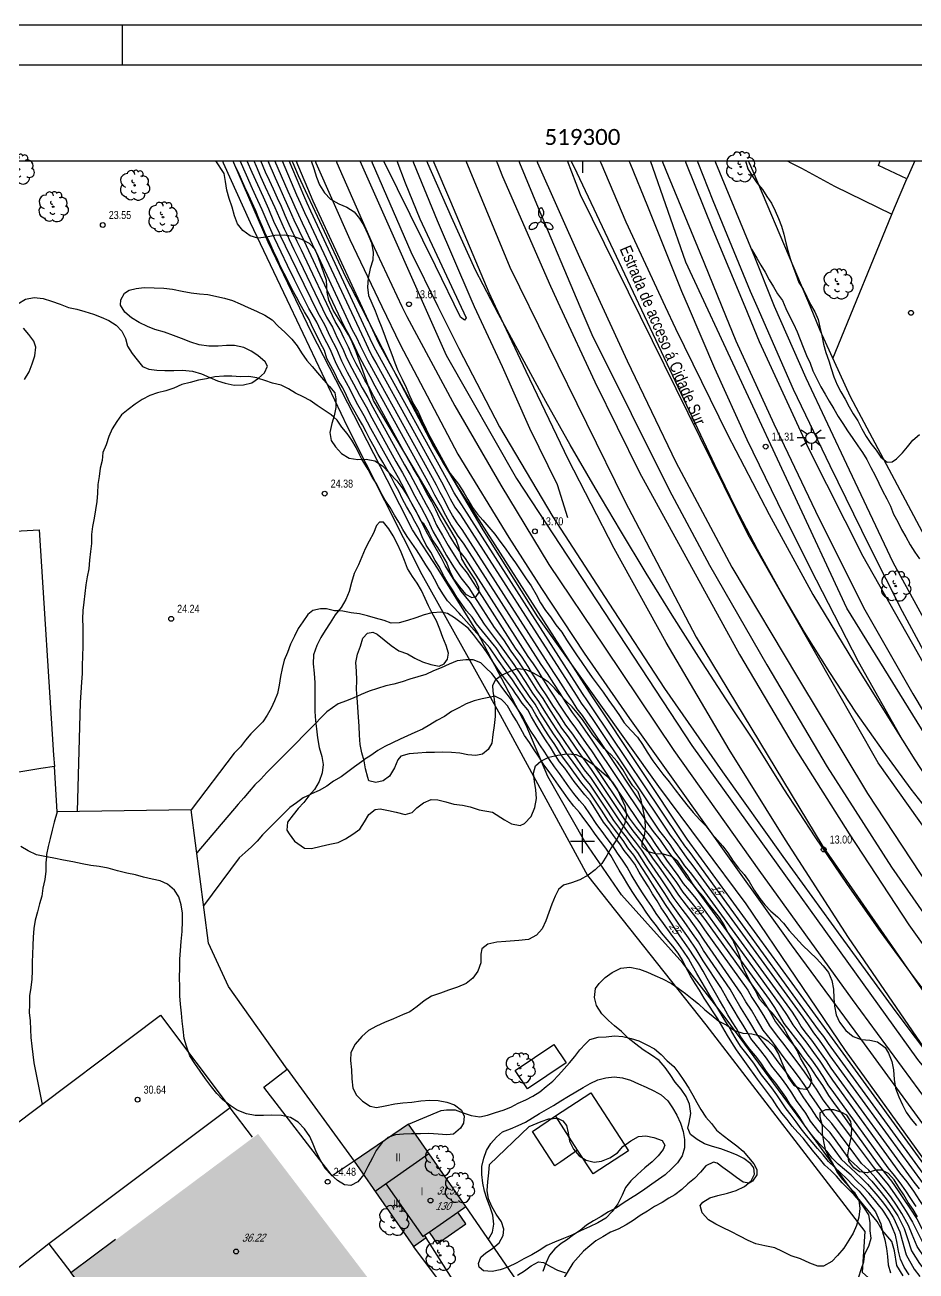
# Model space of a CAD drawing. Header units: millimetres. Extents: x 0 to 759000, y 0 to 594000.
# Drawn here: x 191837 to 303104, y 438301 to 594000 of the extents above; entities that cross this region are included whole.
import ezdxf
from ezdxf.enums import TextEntityAlignment as Align

# ---------------------------------------------------------------- set-up
doc = ezdxf.new("R2010")
doc.units = ezdxf.units.MM
doc.header["$LTSCALE"] = 0.05
doc.layers.get('0').update_dxf_attribs({"color": 250})
doc.styles.add('Legend', font='calibri.ttf')
doc.styles.get("Standard").update_dxf_attribs({"font": 'arial.ttf'})

# ---------------------------------------------------------------- blocks, each defined once
blk = doc.blocks.new('COTAP')
at = {"color": 0}
blk.add_circle((0, 0), 0.3, dxfattribs=at)
blk = doc.blocks.new('ARBOL')
at = {"color": 0}
blk.add_circle((0, 0), 0.0939, dxfattribs=at)
for centre, radius, start, end in [((-0.45, 1.37), 0.48, 359.2878, 173.6078), ((0.16, 1.55), 0.336, 23.1565, 160.4665), ((0.7, 1.41), 0.384, 301.578, 139.328), ((-0.9, 0.61), 0.852, 92.28, 254.58), ((-0.15, 0.51), 0.192, 119.14, 310.56), ((1.05, 0.46), 0.708, 319.8556, 114.7656), ((1.31, -0.4), 0.612, 235.5275, 62.0275), ((-0.89, -0.54), 0.888, 142.64, 266.54), ((-0.48, -1.08), 0.72, 213.78, 295.32), ((-0.06, -0.61), 0.336, 189.64, 323.88), ((0.48, -1), 0.852, 224.67, 0.24)]:
    blk.add_arc(centre, radius, start, end, dxfattribs=at)
blk = doc.blocks.new('FAROLAM')
at = {"color": 0}
for q in [(0, 0.5), (0.43, -0.25), (-0.43, -0.25)]:
    blk.add_line((0, 0), q, dxfattribs=at)
for points in [[(0, 0.5, 0.159986), (0.12, 0.54, 0.106322), (0.24, 0.68, 0.071006), (0.31, 0.86, 0.057309), (0.34, 1.1, 0.057309), (0.31, 1.34, 0.071006), (0.24, 1.52, 0.106322), (0.12, 1.66, 0.159986), (0, 1.7, 0.159986), (-0.12, 1.66, 0.106322), (-0.24, 1.52, 0.071006), (-0.31, 1.34, 0.057309), (-0.34, 1.1, 0.057309), (-0.31, 0.86, 0.071006), (-0.24, 0.68, 0.106322), (-0.12, 0.54, 0.159986)], [(-0.43, -0.25, 0.159986), (-0.52, -0.17, 0.106322), (-0.7, -0.13, 0.071006), (-0.9, -0.16, 0.057309), (-1.12, -0.26, 0.057309), (-1.31, -0.4, 0.071006), (-1.44, -0.55, 0.106322), (-1.5, -0.73, 0.159986), (-1.47, -0.85, 0.159986), (-1.38, -0.93, 0.106322), (-1.2, -0.97, 0.071006), (-1.01, -0.94, 0.057309), (-0.78, -0.84, 0.057309), (-0.59, -0.7, 0.071006), (-0.47, -0.54, 0.106322), (-0.41, -0.37, 0.159986)], [(0.43, -0.25, 0.159986), (0.41, -0.37, 0.106322), (0.47, -0.54, 0.071006), (0.59, -0.7, 0.057309), (0.78, -0.84, 0.057309), (1.01, -0.94, 0.071006), (1.2, -0.97, 0.106322), (1.38, -0.93, 0.159986), (1.47, -0.85, 0.159986), (1.5, -0.73, 0.106322), (1.44, -0.55, 0.071006), (1.31, -0.4, 0.057309), (1.12, -0.26, 0.057309), (0.9, -0.16, 0.071006), (0.7, -0.13, 0.106322), (0.52, -0.17, 0.159986)]]:
    blk.add_lwpolyline(points, format="xyb", close=True, dxfattribs=at)
blk = doc.blocks.new('FAROLA')
at = {"color": 0}
for p, q in [((-0.71, 0), (-1.79, 0)), ((-1.26, 1.02), (-0.51, 0.49)), ((0, 0.71), (0, 1.51)), ((1.21, 0.98), (0.55, 0.45)), ((0.71, 0), (1.71, 0)), ((-1.3, -1.04), (-0.51, -0.48)), ((0, -0.71), (0, -1.51)), ((1.17, -1.04), (0.51, -0.49))]:
    blk.add_line(p, q, dxfattribs=at)
blk.add_circle((0, 0), 0.71, dxfattribs=at)

msp = doc.modelspace()

# ---------------------------------------------------------------- hatches: boundary and pattern name
at = {"true_color": 0xafafaf}
msp.add_hatch(color=253, dxfattribs=at).paths.add_polyline_path([(232952, 452040), (240372, 441380), (241952, 442480), (241742, 442780), (242312, 443170), (243322, 441720), (246892, 444210), (245892, 445660), (246882, 446350), (239712, 456660)], flags=0)
at = {"true_color": 0xf27172}
msp.add_hatch(color=11, dxfattribs=at).paths.add_polyline_path([(197611, 438039), (214882, 415410), (220385, 419265), (234282, 400765), (234879, 399970), (237264, 396814), (237612, 396350), (237862, 396019), (238163, 395624), (238452, 395219), (238802, 394765), (239252, 394170), (239946, 393245), (247391, 383319), (265131, 396469), (238528, 432372), (220951, 455439)])

# ---------------------------------------------------------------- linework, layer by layer
msp.add_line((204000, 589000), (204000, 594000))
for points in [[(0, 594000), (759000, 594000), (759000, 3), (0, 3)], [(18993, 589000), (754000, 589000), (754000, 67319), (18993, 67319)]]:
    msp.add_lwpolyline(points, close=True)
for points in [[(36452, 577000), (736452, 577000)], [(261452, 577000), (261452, 575500)], [(261452, 490500), (261452, 493500)], [(259952, 492000), (262952, 492000)]]:
    msp.add_lwpolyline(points)
at = {"flags": 128}
for points in [[(190952, 559170), (191922, 559720), (192992, 559940), (194112, 559830), (195142, 559490), (196252, 559090), (197292, 558700), (198302, 558500), (199312, 558210), (200392, 557860), (201342, 557470), (202322, 557070), (203212, 556470), (203942, 555750), (204382, 554840), (204652, 553880), (205242, 552950), (205852, 552140), (206532, 551310), (207302, 550970), (208312, 550880), (209322, 550830), (210422, 550840), (211512, 550860), (212742, 550720), (213902, 550390), (214932, 549930), (215872, 549530), (216832, 549240), (217962, 549010), (219122, 549030), (220162, 549300), (221002, 549850), (221752, 550540), (222112, 551370), (221822, 551890), (220932, 552710), (220092, 553250), (219152, 553700), (218002, 553950), (216992, 553950), (215952, 553870), (214782, 553880), (213602, 554040), (212532, 554380), (211382, 554800), (210392, 555200), (209262, 555600), (208062, 555940), (207132, 556330), (206092, 556810), (205162, 557410), (204322, 558100), (203762, 558990), (203812, 559650), (204252, 560480), (204832, 560870), (205712, 561060), (206722, 561180), (207972, 561170), (209172, 561090), (210272, 560970), (211452, 560750), (212602, 560540), (213622, 560400), (214692, 560300), (216762, 559870), (217742, 559550), (218692, 559150), (219722, 558690), (220762, 558240), (221772, 557750), (222722, 557150), (223452, 556370), (224292, 555630), (225172, 554730), (225812, 553920), (226372, 553030), (227022, 552070), (227692, 551320), (228382, 550510), (229112, 549640), (229872, 548830), (230532, 548030), (230672, 547270), (230652, 546210), (230442, 545170), (230162, 544200), (229912, 543070), (230062, 542080), (230622, 541300), (231382, 540470), (232332, 539870), (233392, 539700), (234432, 539760), (235542, 539540), (236462, 538900), (237362, 538010), (238282, 537050), (239042, 536030), (239612, 535140), (240142, 534150), (240722, 533110), (241212, 532060), (241562, 531740), (242302, 530470), (242762, 529520), (243352, 528710), (243942, 527760), (244522, 526740), (244932, 525640), (245432, 524660), (246112, 523780), (246852, 522870), (247642, 522470), (248162, 522590), (248542, 523120), (248512, 523700), (248082, 524630), (247532, 525480), (246912, 526390), (246382, 527290), (246062, 528640), (245692, 529710), (235352, 547070), (233212, 553170), (232682, 554370), (232222, 555270), (231622, 556330), (230932, 557380), (230332, 558360), (229792, 559630), (229562, 560610), (229482, 562060), (228872, 563850), (228492, 564950), (228072, 565930), (227382, 566680), (226422, 567200), (225362, 567560), (224202, 567730), (223042, 567680), (221992, 567470), (220902, 567360), (219952, 567640), (219062, 568300), (218362, 569140), (218002, 570160), (217712, 571250), (217352, 572320), (217062, 573370), (216892, 574420), (216692, 575420), (215670, 577000)], [(216489, 577000), (216572, 576760), (219962, 569320), (224942, 558820), (232062, 543810), (241402, 525350), (251172, 507820), (262072, 487720), (276842, 469050), (296712, 443250), (296362, 438170), (306162, 429480), (319822, 419030)], [(301512, 437720), (300722, 438980), (300402, 440820), (300072, 441990), (298882, 443420), (298232, 444480), (295422, 447940), (288832, 457010), (279382, 469800), (273992, 476790), (266342, 485330), (261752, 491980), (257122, 500090), (254422, 506490), (248362, 518100), (243452, 526010), (240242, 530910), (237072, 537170), (232902, 545290), (227602, 555570), (222202, 566840), (217932, 576760), (217829, 577000)], [(225167, 577000), (225272, 576760), (225962, 575170), (231872, 562510), (233762, 558820), (237402, 551720), (242852, 541310), (249022, 530900), (255842, 520030), (270962, 498860), (281852, 484180), (294262, 465840), (307482, 447500), (318292, 433460), (326272, 423120)], [(227577, 577000), (227922, 576050), (228242, 574970), (228622, 574020), (229242, 573010), (229972, 572230), (231012, 571660), (232012, 571250), (232932, 570630), (233622, 569820), (234172, 568920), (234642, 567870), (235102, 566780), (235302, 565610), (235262, 564600), (234962, 563560), (234702, 562350), (234622, 561240), (234752, 560200), (235132, 559220), (235562, 558260), (235952, 557290), (236412, 556150), (236802, 555010), (237252, 553890), (237632, 552840), (238022, 551790), (238402, 550820), (238922, 549730), (239422, 548690), (239862, 547680), (240372, 546600), (240962, 545590), (241442, 544520), (241922, 543500), (242342, 542580), (242812, 541510), (243422, 540450), (243942, 539450), (244512, 538510), (245212, 537580), (245952, 536610), (246652, 535590), (247122, 534710), (247702, 533710), (248332, 532870), (249012, 532140), (249762, 531260), (250502, 530390), (251122, 529510), (251792, 528640), (252442, 527720), (253072, 526790), (253762, 525800), (254422, 524800), (255062, 523900), (255652, 522820), (256212, 521780), (256852, 520850), (257472, 520050), (258142, 519060), (258872, 518120), (259462, 517180), (260142, 516180), (260722, 515290), (261382, 514340), (262002, 513410), (262672, 512470), (263402, 511470), (264022, 510630), (264732, 509610), (265402, 508680), (266072, 507730), (266662, 506800), (267492, 505900), (268312, 505000), (268932, 504110), (269512, 503120), (270232, 502070), (270842, 501210), (271492, 500390), (272282, 499440), (273042, 498420), (273752, 497500), (274482, 496560), (275282, 495610), (276102, 494680), (276842, 493930), (277612, 492940), (278292, 492160), (278962, 491410), (279582, 490550), (280252, 489510), (280932, 488630), (281642, 487860), (282252, 486990), (282902, 485910), (283602, 484870), (284202, 484040), (284962, 483260), (285802, 482570), (286532, 481750), (287242, 480860), (288092, 479920), (288912, 479040), (289832, 478130), (290692, 477360), (291512, 476420), (292152, 475590), (292592, 474600), (292792, 473530), (292822, 472380), (292902, 471380), (293122, 470310), (293542, 469390), (294322, 468370), (295242, 467630), (296242, 467220), (297312, 467170), (298292, 466940), (299242, 466250), (299662, 465530), (300092, 464470), (300302, 463460), (300372, 462230), (300552, 461160), (300942, 460080), (301392, 459070), (301862, 458170), (302502, 457280), (303172, 456510)], [(228065, 577000), (228172, 576760), (232422, 567180), (236412, 558820), (238682, 554060), (245892, 540380), (252272, 529940), (256332, 523590), (261672, 515510), (267312, 507340), (272952, 499490), (280372, 489020), (287512, 479060), (296612, 466700), (304682, 455610), (315292, 441700), (322582, 433010), (329482, 425160)], [(230686, 577000), (230792, 576760), (235142, 566810), (238912, 558820), (239502, 557550), (245522, 546400), (251252, 536500), (257252, 526570), (264192, 516260), (272842, 503360), (283452, 488400), (295122, 472250), (305512, 458060), (313562, 447340), (321272, 437880), (330482, 427170), (331272, 426300)], [(235108, 577000), (235212, 576760), (240022, 565640), (243412, 558820), (246012, 553590), (251082, 543770), (257752, 532530), (264752, 521760), (271682, 511100), (278952, 500690), (286472, 490090), (293692, 480120), (300442, 470860), (305672, 463930)], [(240264, 577000), (240362, 576760), (243312, 569580), (247502, 559780), (247942, 558820), (251412, 551310), (254852, 543600), (258282, 536590), (259602, 532470)], [(305672, 463930), (294652, 479980), (286812, 492190), (279762, 503470), (271882, 516830), (265412, 528590), (259682, 539760), (254412, 550690), (250602, 558820), (249802, 560510), (245022, 571890), (242952, 576760), (242850, 577000)], [(250685, 577000), (250782, 576760), (251472, 575060), (257452, 561360), (258632, 558820), (263012, 549400), (268562, 538070), (274372, 527540), (281062, 515340), (287902, 503790), (294732, 492930), (302222, 481570), (309982, 470670), (317622, 460130), (324842, 450780), (330952, 443220), (337742, 435440), (340492, 432150)], [(253503, 577000), (253602, 576760), (255902, 571150), (261142, 558820), (262622, 555340), (267532, 545430), (272262, 535920), (277332, 526510), (284462, 514060), (292022, 501320), (300022, 488750), (307722, 477690), (316582, 465250), (324422, 454910), (330802, 447040), (338092, 438540), (342492, 433420)], [(255735, 577000), (255842, 576760), (261062, 564990), (263902, 558820), (267022, 552020), (273102, 539370), (280122, 526230), (288282, 512510), (297022, 497990), (306822, 483100), (315772, 470470), (324732, 458540), (333672, 447260), (341012, 438880), (344512, 434700)], [(263640, 577000), (263742, 576760), (266872, 569380), (271792, 558820), (273062, 556090), (279562, 542840), (284772, 532810), (290232, 522830), (296142, 513110), (301422, 504614)], [(267253, 577000), (267352, 576760), (269552, 571360), (273822, 560730), (274632, 558820), (277922, 551110), (281982, 542220), (286562, 532770), (290642, 524660), (295872, 514470), (301422, 504614)], [(271398, 577000), (271492, 576760), (272132, 575140), (276602, 564370), (278872, 558820), (280612, 554530), (285332, 544170), (290952, 532360), (296722, 520920), (302702, 510420), (308632, 500530), (315092, 490660), (322042, 480440), (327922, 471910), (335102, 462080), (342882, 451510), (348532, 444430), (352232, 439600)], [(274276, 577000), (274372, 576760), (277712, 568390), (281712, 558820), (283532, 554460), (289682, 541080), (296462, 527620), (303202, 515710), (308752, 505860), (315522, 495130), (324302, 482120), (329562, 474320), (335872, 465290), (343272, 455470), (349942, 446960), (354512, 441040)], [(355502, 441670), (350882, 447400), (346162, 453310), (340512, 460400), (335022, 467960), (329852, 475250), (324492, 482980), (318762, 491580), (314732, 497810), (309992, 505430), (305812, 512520), (301402, 520730), (297322, 528800), (292372, 538930), (287792, 548460), (283272, 558820), (282452, 560690), (277762, 572010), (275892, 576760), (275798, 577000)], [(309412, 509010), (304462, 517350), (304322, 519380), (300232, 526850), (294812, 538380), (289362, 549860), (285442, 558820), (285272, 559220), (282962, 564990), (278122, 576760), (278023, 577000)], [(282153, 577000), (282262, 576760), (282732, 575720), (287862, 563670), (289862, 558820), (291082, 555870), (294882, 547570), (306252, 526190), (308692, 523930), (310262, 522610), (314362, 518830), (318672, 514360), (322682, 508800), (329802, 496990), (336582, 486240), (341262, 479020), (352162, 462030), (356132, 456980), (364592, 447440)], [(286995, 577000), (287472, 576760), (288792, 576100), (292912, 573860), (300092, 570370)], [(302931, 577000), (301962, 574770), (298402, 576440), (298640, 577000)], [(292702, 552340), (300412, 571140), (301962, 574770)], [(191802, 549710), (192382, 550670), (192732, 551660), (193072, 552660), (193212, 553730), (192942, 554480), (192302, 555310), (191642, 556130)], [(303302, 445090), (302742, 445990), (302122, 446880), (301572, 447810), (300952, 448740), (300382, 449710), (299682, 450500), (298832, 450920), (298022, 450890), (297002, 450570), (296022, 450680), (295342, 451190), (294712, 452020), (294582, 452830), (294752, 453840), (294992, 454930), (295082, 456000), (294942, 456990), (294472, 457770), (293832, 458130), (292822, 458430), (291782, 458440), (291092, 458060), (291082, 457580), (291372, 456500), (291392, 455470), (291542, 454480), (291772, 453500), (292232, 452550), (292762, 451620), (293242, 450600), (293902, 449740), (294682, 448910), (295392, 448160), (295962, 447160), (296072, 446100), (295962, 445020), (295652, 443980), (295262, 443020), (294712, 442150), (294102, 441180), (293292, 440230), (292582, 439490), (291562, 438910), (290842, 438920), (289822, 439300), (288692, 439820), (287512, 440220), (286412, 440760), (285462, 441190), (284242, 441470), (283112, 441710), (282142, 442130), (281092, 442650), (279982, 443260), (279032, 443700), (278112, 444160), (277172, 444710), (276392, 445570), (276162, 446500), (276462, 446930), (277342, 447440), (278372, 447760), (279562, 448040), (280642, 448380), (281682, 448860), (282532, 449570), (282922, 450390), (282862, 451200), (282472, 451680), (281602, 452360), (280682, 452820), (279722, 453190), (278712, 453580), (277682, 453880), (276702, 454180), (275762, 454730), (274952, 455360), (274602, 456170), (274762, 456870), (275002, 457970), (274822, 459140), (274412, 460120), (273762, 461050), (273042, 461920), (272412, 462870), (271762, 463750), (271022, 464610), (270052, 465270), (269032, 465940), (268102, 466650), (267172, 467410), (266322, 468250), (265462, 468930), (264702, 469600), (263882, 470460), (263202, 471480), (262942, 472500), (263072, 473600), (263542, 474250), (264292, 474970), (265142, 475600), (266242, 476160), (267372, 476290), (268552, 476040), (269562, 475650), (270482, 475220), (271462, 474830), (272582, 474230), (273392, 473650), (274332, 472990), (275152, 472300), (275952, 471680), (276742, 470960), (277512, 470300), (278472, 469540), (279462, 469010), (280442, 468370), (281492, 468030), (282612, 467930), (283652, 467680), (284592, 467060), (285402, 466310), (285922, 465420), (286332, 464370), (286762, 463410), (287182, 462460), (287802, 461590), (288592, 461110), (289372, 461040), (289842, 461390), (290092, 462010), (289892, 462730), (289322, 463780), (288692, 464890), (288242, 465870), (287652, 466920), (287102, 467770), (286552, 468770), (285812, 469720), (285152, 470560), (284342, 471400), (283542, 472290), (283052, 473340), (282422, 474380), (281932, 475340), (281442, 476440), (281092, 477610), (280652, 478720), (280212, 479700), (279622, 480650), (279132, 481550), (278542, 482470), (277892, 483320), (277162, 484240), (276532, 485110), (275832, 485880), (275192, 486730), (274622, 487700), (273982, 488550), (273372, 489470), (272562, 490100), (271582, 490380), (270572, 490420), (269572, 490730), (268892, 491350), (268892, 491880), (269222, 492870), (269302, 493910), (269252, 494940), (269012, 495990), (268782, 497140), (268402, 498170), (267752, 498920), (267112, 499900), (266472, 500950), (265792, 501960), (265022, 502790), (264142, 503580), (263462, 504480), (262762, 505290), (262062, 506320), (261472, 507200), (260782, 508030), (260172, 508820), (259382, 509560), (258602, 510390), (257952, 511150), (257202, 511900), (256362, 512440), (255352, 513020), (254412, 513410), (253342, 513540), (252482, 513250), (251442, 512770), (250572, 512180), (250202, 511470), (250262, 510770), (250422, 509700), (250542, 508710), (250552, 507580), (250412, 506460), (250242, 505330), (250152, 504260), (249692, 503460), (248972, 502900), (248152, 502700), (247142, 502800), (246132, 503000), (245092, 503100), (243982, 503120), (242972, 503100), (241942, 503080), (240882, 503030), (239792, 502920), (238752, 502650), (238392, 502170), (237962, 501170), (237362, 500130), (236562, 499550), (235632, 499350), (234792, 499560), (234632, 499950), (234372, 501050), (234192, 502060), (233912, 503070), (233702, 504100), (233592, 505250), (233552, 506380), (233472, 507490), (233392, 508740), (233302, 509950), (233222, 510970), (233272, 512140), (233252, 513270), (233162, 514350), (233342, 515380), (233752, 516370), (234042, 517380), (234592, 517990), (235272, 518140), (235812, 517860), (236702, 517180), (237582, 516450), (238532, 515800), (239622, 515420), (240532, 514880), (241462, 514430), (242532, 514070), (243562, 513890), (244162, 514180), (244612, 514770), (244712, 515510), (244442, 516460), (244032, 517480), (243662, 518510), (243232, 519530), (242672, 520520), (242222, 521420), (241812, 522340), (241332, 523320), (240822, 524240), (240232, 525080), (239622, 526080), (239222, 527080), (238832, 528130), (238342, 529120), (237802, 530180), (237282, 531060), (236612, 531860), (236122, 531870), (235742, 531460), (235372, 530480), (234832, 529500), (234322, 528520), (233922, 527540), (233472, 526560), (232932, 525470), (232622, 524340), (232312, 523190), (231892, 522200), (231312, 521210), (230572, 520280), (229942, 519310), (229312, 518330), (228792, 517470), (228302, 516470), (227882, 515310), (227842, 514180), (227942, 512990), (228022, 511780), (228022, 510620), (228042, 509370), (228052, 508210), (228112, 507070), (228252, 506070), (228362, 504910), (228582, 503720), (228912, 502590), (229082, 501600), (228952, 500560), (228592, 499460), (228012, 498460), (227292, 497660), (226642, 496840), (225942, 496100), (225312, 495300), (224622, 494380), (224522, 493410), (224812, 492920), (225502, 492000), (226732, 491150), (227622, 491090), (228822, 491400), (229892, 491660), (230932, 491840), (231852, 492310), (232762, 492900), (233652, 493530), (234252, 494450), (234762, 495350), (235552, 495980), (236202, 496050), (237212, 495860), (238192, 495640), (239292, 495340), (240182, 495590), (240752, 496180), (241592, 496800), (242562, 497210), (243392, 497180), (244402, 496930), (245382, 496620), (246452, 496500), (247432, 496290), (248542, 495910), (250202, 495630), (251712, 494700), (252602, 494190), (253662, 493980), (254232, 494210), (255062, 495090), (255522, 496210), (255702, 497340), (255622, 498440), (255462, 499490), (255342, 500520), (255592, 501410), (256232, 502030), (257262, 502510), (258372, 502760), (259502, 502910), (260682, 502830), (261632, 502370), (262722, 501690), (263532, 500970), (264472, 500190), (265172, 499440), (265822, 498450), (266302, 497430), (266722, 496450), (266932, 495260), (266742, 494260), (266192, 493160), (265682, 492200), (265022, 491200), (264502, 490230), (263872, 489220), (263042, 488420), (262152, 487750), (261132, 487170), (260092, 486790), (259092, 486500), (258442, 485960), (258022, 485160), (257622, 484150), (257262, 483090), (256892, 482080), (256402, 481070), (255722, 480280), (254702, 479720), (253512, 479590), (251882, 479480), (250752, 479400), (249642, 479140), (248902, 478550), (248772, 477890), (248742, 476830), (248402, 475790), (247742, 474900), (246922, 474220), (245862, 473760), (244732, 473390), (243712, 473010), (242582, 472630), (241692, 472060), (240822, 471340), (239912, 470710), (238972, 470300), (237852, 469820), (236752, 469350), (235742, 468900), (234752, 468360), (233882, 467590), (233072, 466640), (232542, 465600), (232502, 464620), (232612, 463460), (232662, 462340), (232792, 461170), (233232, 460280), (233992, 459520), (234942, 458890), (235752, 458750), (236812, 458940), (238032, 459190), (239032, 459310), (240132, 459410), (241262, 459590), (242412, 459670), (243432, 459620), (244522, 459410), (245492, 459070), (246332, 458420), (246672, 457650), (246612, 456800), (246212, 456160), (245362, 455420), (244522, 455310), (243452, 455400), (242282, 455470), (241212, 455460), (240122, 455440), (239102, 455420), (238102, 455310), (237142, 454990), (236422, 454370), (235712, 453360), (235242, 452440), (234672, 451370), (234162, 450350), (233422, 449450), (232522, 448990), (231742, 449080), (230852, 449620), (230012, 450350), (229332, 451100), (228762, 452080), (228232, 453100), (227842, 454160), (227402, 455130), (226742, 456080), (225932, 456910), (224982, 457510), (223872, 457740), (222652, 457770), (221612, 457730), (220602, 457740), (219502, 457930), (218322, 458400), (217462, 458970), (216552, 459690), (215782, 460500), (215142, 461340), (214372, 462310), (213702, 463260), (213042, 464220), (212432, 465210), (211992, 466390), (211732, 467370), (211592, 468510), (211482, 469540), (211372, 470540), (211242, 471660), (211182, 472700), (211162, 473810), (211152, 474990), (211162, 476180), (211192, 477280), (211272, 478340), (211362, 479500), (211462, 480730), (211522, 482030), (211512, 483040), (211362, 484050), (211042, 485060), (210492, 485900), (209642, 486650), (208712, 487060), (207712, 487270), (206632, 487520), (205622, 487810), (204572, 488030), (203402, 488310), (202242, 488640), (201112, 488840), (200052, 488990), (198962, 489190), (197802, 489420), (196642, 489640), (195432, 489900), (194332, 490110), (193282, 490320), (192252, 490790), (191312, 491360)], [(147812, 516410), (146242, 527610), (191372, 530770), (193602, 530930), (195422, 502780), (195512, 501360)], [(301422, 504614), (302942, 502170), (310132, 491130), (315362, 483810), (320462, 476560), (327362, 467220), (334662, 457660), (342282, 448490), (347762, 441490), (350302, 438370)], [(301422, 504614), (301442, 504580)], [(195512, 501360), (193812, 501080), (187822, 500090), (168062, 496970), (161962, 495930)], [(224592, 463540), (217262, 473870), (214762, 479280), (212582, 495940), (195862, 495690), (195512, 501360)], [(180631, 454003), (190092, 456190), (208772, 470290), (217472, 458680)], [(239712, 456660), (243792, 458350), (244472, 458460), (245542, 458450), (246572, 458080), (247552, 457750), (248632, 457590), (249612, 457800), (250572, 458130), (251532, 458420), (252512, 458790), (253442, 459260), (254382, 459690), (255272, 460150), (256142, 460710), (256932, 461360), (257732, 462020), (258452, 462760), (259172, 463550), (259842, 464330), (260482, 465110), (261132, 465930), (261842, 466690), (262382, 467220), (263402, 467510), (264422, 467560), (265452, 467690), (266502, 467610), (267522, 467380), (268502, 467070), (269492, 466580), (270452, 466070), (271292, 465360), (272032, 464590), (272852, 463870), (273482, 463040), (274102, 462120), (274712, 461160), (275232, 460300), (275732, 459350), (276212, 458470), (276872, 457540), (277542, 456750), (278202, 455900), (279032, 455250), (279882, 454580), (280732, 453930), (281502, 453270), (282192, 452490), (282842, 451680), (283212, 450980), (283232, 450310), (282702, 449550), (282252, 449280), (281502, 449390), (280702, 449990), (279862, 450620), (278972, 451240), (278282, 451780), (277792, 451910), (276862, 451430), (276172, 450660), (275432, 449850), (274612, 449190), (273842, 448500), (272992, 447840), (272242, 447390), (271392, 446860), (270462, 446370), (269562, 445800), (268652, 445260), (267802, 444630), (266902, 444070), (265902, 443550), (264942, 443150), (264002, 442590), (263132, 442080), (262352, 441450), (261582, 440800), (260912, 440040), (260252, 439280), (259672, 438340), (259182, 437510)], [(259422, 464340), (254602, 461070), (253052, 463350), (257872, 466620), (259422, 464340)], [(224592, 463540), (232952, 452040), (230212, 450210), (221682, 461290), (224592, 463540)], [(249702, 442270), (250222, 443170), (250402, 444180), (250242, 445290), (249942, 446270), (249552, 447230), (249202, 448300), (249022, 449280), (248902, 450350), (248892, 451360), (249152, 452400), (249452, 453370), (250012, 454220), (250712, 455020), (251472, 455690), (252462, 456090), (253412, 456490), (254352, 456890), (255232, 457430), (256072, 457980), (256962, 458470), (257842, 458990), (258732, 459580), (259692, 460150), (260622, 460690), (261552, 461230), (262432, 461740), (263372, 462180), (264372, 462460), (265422, 462580), (266452, 462450), (267462, 462140), (268462, 461700), (269422, 461260), (270342, 460810), (271272, 460310), (272102, 459570), (272692, 458690), (273222, 457800), (273682, 456790), (274012, 455740), (274172, 454740), (274182, 453700), (273912, 452720), (273312, 451820), (272582, 451060), (271762, 450340), (270962, 449730), (270132, 449150), (269222, 448540), (268342, 447920), (267452, 447350), (266532, 446770), (265692, 446210), (264702, 445690), (263772, 445110), (262822, 444560), (261952, 444020), (261162, 443390), (260312, 442840), (259452, 442160), (258802, 441760), (257992, 441090), (257332, 440290), (256862, 439290), (256522, 438240)], [(262772, 450440), (260842, 453420), (258752, 451950), (258002, 451440), (255232, 455760), (258072, 457700), (262512, 460570), (267212, 453310), (262772, 450440)], [(220262, 455020), (217472, 458680), (194822, 441690), (191292, 438910), (189102, 437180), (184102, 435750), (188932, 428450), (192892, 430960), (199372, 435770), (197572, 438110)], [(232952, 452040), (240372, 441380), (241952, 442480), (241742, 442780), (242312, 443170), (243322, 441720), (246892, 444210), (245892, 445660), (246882, 446350), (239712, 456660), (232952, 452040)], [(254782, 456360), (256312, 457000), (257262, 457320), (258322, 457390), (259012, 457070), (259452, 456470), (259652, 455570), (259852, 454530), (260342, 453540), (261022, 452680), (261912, 452140), (262902, 451890), (263822, 452030), (264882, 452450), (265812, 453090), (266512, 453860), (267472, 454590), (268442, 455120), (269372, 455200), (270372, 455010), (271412, 454620), (271732, 454020), (271532, 453490), (270892, 452690), (270142, 451960), (269242, 451180), (268322, 450370), (267492, 449590), (266812, 448760), (266392, 447790), (265862, 446700), (265162, 445730), (264352, 444920), (263362, 444310), (262322, 443820), (261212, 443340), (260142, 442790), (259072, 442390), (257942, 441920), (257022, 441500), (256032, 440880), (255132, 440340), (254142, 439830), (253242, 439340), (252152, 438810), (251162, 438460), (250172, 438240), (249102, 438350), (248552, 438770), (248472, 439250), (248762, 440020), (249372, 440590), (250232, 441110), (251042, 441820), (251562, 442730), (251642, 443520), (251332, 444470), (250692, 445430), (250132, 446370), (249722, 447330), (249572, 448370), (249622, 449470), (249742, 450570), (249862, 451620), (254782, 456360)], [(260842, 453420), (258072, 457700)], [(242282, 452960), (235582, 448260)], [(236902, 449190), (241512, 442630), (241742, 442780)], [(241892, 442440), (247882, 432980), (253212, 436440), (253232, 437180), (246882, 446350)], [(242312, 443170), (245892, 445660)], [(197572, 438110), (203152, 442270)], [(194822, 441690), (197572, 438110)], [(277472, 392510), (255502, 420770), (249282, 429460), (240372, 441380)]]:
    msp.add_lwpolyline(points, dxfattribs=at)
for points, elevation in [([(222072, 567490), (221932, 567780), (221482, 568780), (221042, 569800), (220662, 570780), (220222, 571770), (219782, 572680), (219302, 573730), (218862, 574670), (218442, 575640), (217972, 576630), (217820, 577000)], 23000), ([(222882, 567650), (222192, 569130), (221462, 570910), (220682, 572600), (220252, 573530), (219482, 575230), (218702, 577000)], 22000), ([(219537, 577000), (220162, 575590), (220862, 574070), (221572, 572520), (222262, 571040), (222892, 569490), (223622, 567930), (223722, 567710)], 21000), ([(220414, 577000), (220692, 576350), (221262, 575070), (221852, 573770), (222472, 572440), (223052, 571170), (223602, 569840), (224222, 568510), (224612, 567670)], 20000), ([(225572, 567490), (225332, 567990), (224822, 569080), (224312, 570190), (223852, 571300), (223362, 572360), (222852, 573470), (222362, 574550), (221882, 575620), (221293, 577000)], 19000), ([(222176, 577000), (223082, 574880), (223662, 573600), (224262, 572280), (224822, 571000), (225432, 569660), (226032, 568350), (226672, 567060)], 18000), ([(264392, 503360), (262632, 505990), (262052, 506830), (261452, 507700), (260802, 508570), (260212, 509490), (259632, 510380), (259042, 511290), (258472, 512230), (257872, 513070), (246412, 530970), (245792, 531810), (245232, 532710), (244702, 533680), (244212, 534640), (243692, 535580), (243212, 536510), (242712, 537430), (235642, 550230), (235162, 551140), (234672, 552060), (234182, 552980), (233752, 553920), (233262, 554900), (232742, 555850), (228232, 565560), (228042, 565960), (226962, 568290), (226482, 569250), (226032, 570230), (225572, 571240), (225152, 572200), (224712, 573190), (224272, 574150), (223056, 577000)], 17000), ([(223948, 577000), (225752, 572780), (226242, 571700), (226742, 570580), (227252, 569510), (234182, 554680), (234692, 553600), (235212, 552570), (235762, 551560), (243842, 536910), (244392, 535870), (244932, 534800), (245532, 533750), (246212, 532800), (260012, 511290), (260652, 510270), (261302, 509270), (261992, 508290), (262652, 507330), (272402, 492750), (273102, 491830), (273802, 490830), (274482, 489880), (275252, 488920), (288972, 470040), (289622, 469060), (290282, 468080), (291002, 467140), (291672, 466190), (292332, 465200), (303982, 449200)], 16000), ([(321012, 428380), (320362, 429220), (307032, 446320), (306342, 447140), (305782, 448020), (292162, 466730), (291572, 467600), (290922, 468460), (274892, 490590), (274232, 491450), (273612, 492330), (262672, 508680), (262062, 509540), (261472, 510450), (246002, 534630), (245432, 535530), (244932, 536480), (235892, 552900), (235402, 553810), (234922, 554770), (227552, 570740), (227082, 571720), (226652, 572690), (224815, 577000)], 15000), ([(241942, 543450), (236012, 554230), (227842, 571960), (225694, 577000)], 14000), ([(238257, 577000), (239322, 574290), (241152, 569770), (246932, 557390), (246722, 557100), (246212, 557490), (243082, 563900), (239932, 570310), (236762, 576710), (236617, 577000)], 13000), ([(307262, 469240), (302912, 474940), (298662, 480730), (294532, 486590), (290512, 492540), (286592, 498550), (282802, 504640), (279362, 509810), (275992, 515010), (272662, 520250), (269402, 525520), (266182, 530830), (263032, 536170), (259932, 541550), (256892, 546950), (253902, 552390), (250982, 557860), (248112, 563360), (245092, 569990), (242162, 576670), (242022, 577000)], 13000), ([(306152, 493830), (302512, 498510), (298992, 503290), (295602, 508150), (292332, 513100), (289192, 518140), (286182, 523250), (283312, 528440), (280572, 533700), (277962, 539030), (275522, 544240), (273072, 549450), (270622, 554670), (268172, 559870), (265712, 565080), (263242, 570290), (260772, 575490), (260054, 577000)], 12000), ([(281802, 577000), (282112, 576040), (282652, 575150), (283242, 574260), (283912, 573430), (284482, 572570), (285062, 571750), (285492, 570760), (285912, 569830), (286292, 568860), (286602, 567850), (286832, 566770), (287102, 565800), (287372, 564830), (287732, 563850), (288082, 562860), (288452, 561830), (289002, 560980), (289462, 560030), (289932, 559050), (290482, 558140), (290872, 557200), (291092, 556230), (291342, 555210), (291532, 554130), (291852, 553060), (292212, 552030), (292512, 551060), (292822, 550020), (293242, 549050), (293712, 548150), (294232, 547220), (294762, 546290), (295262, 545420), (295822, 544550), (296332, 543530), (296892, 542590), (297472, 541720), (298132, 540870), (298712, 539980), (299512, 539350), (300102, 539390), (300682, 539780), (301392, 540520), (302032, 541290), (302722, 542100), (303522, 542840)], 25000), ([(237212, 538160), (237022, 538480), (236542, 539370), (235942, 540310), (235462, 541290), (234892, 542230), (234452, 543140), (233992, 544040), (233462, 544950), (232912, 545890), (232402, 546770), (231992, 547710), (231522, 548640), (230952, 549580), (230512, 550490), (230052, 551400), (229552, 552310), (229242, 553310), (228732, 554250), (228232, 555270), (227762, 556240), (227322, 557210), (226752, 558160), (226212, 559100), (225732, 560000), (225202, 560940), (224742, 561900), (224222, 562930), (223762, 563830), (223322, 564820), (222882, 565750), (222412, 566780), (222072, 567490)], 23000), ([(241352, 531930), (241102, 532460), (240182, 534100), (239322, 535810), (238492, 537410), (237572, 539050), (236612, 540750), (235012, 543560), (234212, 545170), (233252, 546820), (232442, 548430), (231512, 550100), (230712, 551710), (229992, 553410), (229092, 555150), (228292, 556880), (227302, 558560), (225492, 562160), (224622, 563930), (223822, 565610), (223012, 567360), (222882, 567650)], 22000), ([(223722, 567710), (224322, 566410), (225022, 564940), (225792, 563390), (228392, 558020), (229252, 556550), (229962, 555040), (230742, 553510), (231372, 552030), (232072, 550610), (232882, 549160), (233602, 547740), (234442, 546300), (235142, 544900), (238132, 539450), (238972, 538030), (239762, 536580), (240502, 535110), (241302, 533710), (242102, 532220), (242792, 530670), (243672, 529180), (244482, 527710), (245352, 526300), (246262, 524920), (247242, 523660), (247962, 522540)], 21000), ([(224612, 567670), (224832, 567200), (225432, 565940), (226082, 564610), (229482, 557480), (230222, 556220), (230822, 554920), (231502, 553620), (232042, 552340), (232642, 551130), (233332, 549880), (233942, 548670), (234662, 547440), (235262, 546230), (239222, 539030), (239942, 537810), (240622, 536570), (241262, 535310), (241942, 534100), (242632, 532830), (243222, 531490), (243972, 530220), (244662, 528960), (245422, 527750), (246192, 526570), (247042, 525490), (248542, 523150)], 20000), ([(234722, 548860), (234292, 549600), (233782, 550610), (233202, 551650), (232702, 552660), (232252, 553720), (231692, 554810), (231182, 555890), (230572, 556940), (226372, 565840), (225832, 566940), (225572, 567490)], 19000), ([(226672, 567060), (229542, 560900)], 18000), ([(282542, 566000), (283222, 564860), (283732, 563980), (284252, 563110), (284772, 562170), (285302, 561290), (285802, 560390), (286432, 559560), (286862, 558550), (287292, 557620), (287812, 556650), (288272, 555670), (288642, 554700), (288992, 553730), (289442, 552710), (289892, 551730), (290202, 550770), (290712, 549780), (291232, 548780), (291762, 547870), (292242, 546990), (292832, 546050), (293362, 545090), (293942, 544210), (294552, 543270), (295222, 542340), (295832, 541390), (296412, 540570), (296942, 539710), (297462, 538700), (297982, 537690), (298452, 536730), (298902, 535790), (299442, 534790), (299912, 533870), (300292, 532880), (300812, 531910), (301302, 530950), (301842, 530050), (302372, 529050), (302952, 528140), (303522, 527310)], 24000), ([(229542, 560900), (231652, 556390), (232342, 555120), (233002, 553820), (233572, 552570), (234222, 551330), (234882, 550110), (235512, 548900), (241682, 537750), (242352, 536530), (242992, 535280), (243682, 534040), (244342, 532750), (245042, 531460), (245792, 530260), (246622, 529140), (256262, 514090), (257062, 512960), (257832, 511710), (258612, 510500), (258862, 510110)], 18000), ([(215002, 549900), (214522, 549800), (213522, 549630), (212472, 549320), (211422, 549070), (210412, 548600), (209412, 548280), (208402, 548030), (207432, 547690), (206472, 547210), (205582, 546620), (204732, 545930), (203892, 545290), (203312, 544470), (202712, 543520), (202302, 542560), (201962, 541550), (201582, 540590), (201482, 539580), (201232, 538610), (201092, 537570), (200952, 536570), (200882, 535510), (200812, 534440), (200632, 533420), (200472, 532380), (200252, 531340), (200142, 530340), (200132, 529220), (200002, 528200), (199892, 527120), (199812, 526060), (199592, 525040), (199442, 524050), (199302, 522940), (199182, 521890), (199082, 520830), (199022, 519800), (199062, 518750), (199062, 517660), (199072, 516450), (199042, 515060), (199002, 514040), (198972, 512950), (198902, 511890), (198832, 510610), (198722, 509330), (198362, 495730)], 24000), ([(220982, 549840), (220782, 549900), (219772, 550080), (218762, 550040), (217672, 550120), (216652, 550130), (215562, 550020), (215002, 549900)], 24000), ([(230392, 545010), (230082, 545280), (229192, 545880), (228322, 546440), (227452, 547060), (226562, 547530), (225612, 547970), (224742, 548550), (223822, 548980), (222762, 549250), (221802, 549580), (220982, 549840)], 24000), ([(239412, 540250), (235392, 547560), (234892, 548570), (234722, 548860)], 19000), ([(233922, 539730), (233632, 540250), (233192, 541210), (232662, 542110), (232062, 542950), (231422, 543750), (230842, 544620), (230392, 545010)], 24000), ([(245072, 537760), (241942, 543450)], 14000), ([(252042, 513050), (251962, 513160), (250842, 514740), (249892, 516180), (246322, 520200), (246042, 520520), (245302, 521290), (244592, 522040), (244032, 522910), (243472, 523810), (242992, 524740), (242472, 525650), (241882, 526530), (241302, 527480), (240722, 528430), (240162, 529260), (239542, 530070), (239002, 530940), (238522, 531860), (237962, 532750), (237452, 533700), (236812, 534630), (236272, 535590), (235762, 536640), (235212, 537510), (234682, 538440), (234142, 539320), (233922, 539730)], 24000), ([(246182, 528150), (246122, 528220), (245482, 529200), (244852, 530210), (244272, 531260), (243652, 532320), (243162, 533430), (242582, 534490), (242012, 535500), (241482, 536550), (240922, 537580), (240322, 538600), (239412, 540250)], 19000), ([(252662, 513310), (252442, 513620), (251392, 515080), (250682, 516170), (250472, 516440), (248232, 519160), (247662, 520000), (246962, 520780), (246392, 521620), (245782, 522510), (245232, 523400), (244632, 524280), (244102, 525210), (243612, 526230), (243062, 527100), (242532, 528110), (241932, 529010), (241442, 530030), (241052, 531010), (240512, 531960), (240022, 532920), (239482, 533810), (238992, 534730), (238512, 535730), (238042, 536620), (237582, 537530), (237212, 538160)], 23000), ([(321412, 429160), (306612, 448180), (291992, 468260), (274522, 492270), (262692, 510030), (245792, 536460), (245072, 537760)], 14000), ([(253292, 513520), (252912, 514080), (251952, 515430), (251212, 516470), (251092, 516650), (249222, 519110), (247452, 521830), (246322, 523270), (245292, 524850), (244292, 526460), (243852, 527370), (242892, 529040), (241922, 530740), (241352, 531930)], 22000), ([(256472, 512370), (255982, 513190), (255342, 514170), (254662, 515100), (246832, 527320), (246182, 528150)], 19000), ([(248542, 523150), (253052, 516120), (253872, 515000), (254642, 513820), (255042, 513150)], 20000), ([(247962, 522540), (250412, 518730), (251592, 517180), (252502, 515770), (253392, 514540), (254132, 513440)], 21000), ([(230972, 520780), (230492, 520810), (229502, 521040), (228752, 521060), (227772, 520850), (227142, 520350), (226532, 519440), (225942, 518600), (225482, 517620), (225012, 516630), (224602, 515590), (224222, 514610), (223942, 513590), (223752, 512570), (223562, 511520), (223392, 510480), (223002, 509540), (222592, 508630), (222102, 507750), (221532, 506910), (220792, 506160), (220062, 505420), (219372, 504630), (218732, 503810), (217982, 503020), (212582, 495940)], 25000), ([(242662, 520550), (241682, 520300), (240642, 519910), (239602, 519590), (238562, 519300), (237552, 519270), (236682, 519580), (235622, 519880), (234622, 520160), (233622, 520410), (232562, 520550), (231542, 520750), (230972, 520780)], 25000), ([(251442, 512770), (250872, 513490), (250292, 514390), (249702, 515280), (249102, 516200), (248462, 516990), (247852, 517830), (247162, 518610), (246322, 519280), (245472, 519900), (244612, 520470), (243762, 520620), (242712, 520560), (242662, 520550)], 25000), ([(250682, 512260), (250142, 512960), (249402, 513670), (248742, 514310), (247792, 514690), (246872, 514670), (245812, 514530), (244802, 514150), (243802, 513680), (242852, 513280), (241882, 512840), (240882, 512530), (239882, 512250), (238932, 511920), (237882, 511650), (236902, 511410), (235852, 511070), (234812, 510740), (233832, 510360), (233292, 510110)], 26000), ([(257162, 502470), (256752, 503150), (256132, 504060), (255552, 504980), (254932, 505880), (254392, 506840), (253912, 507730), (253292, 508620), (252722, 509520), (251512, 511080), (250802, 512100), (250682, 512260)], 26000), ([(258092, 502700), (258002, 502840), (257452, 503760), (256842, 504690), (256262, 505590), (255652, 506560), (255082, 507530), (254612, 508420), (253932, 509250), (253352, 510120), (253192, 510360), (252732, 511040), (252102, 511900), (251482, 512700), (251442, 512770)], 25000), ([(258792, 502820), (258002, 504080), (257342, 505060), (256712, 506020), (255612, 507810), (255082, 508770), (254382, 509670), (253262, 511340), (252612, 512280), (252042, 513050)], 24000), ([(259502, 502910), (258552, 504410), (257842, 505420), (257172, 506450), (256142, 508100), (255552, 509120), (254822, 510090), (253802, 511640), (253122, 512670), (252662, 513310)], 23000), ([(260372, 502850), (260042, 503300), (259102, 504730), (258342, 505790), (257622, 506890), (256662, 508380), (256022, 509470), (255272, 510520), (254332, 511950), (253622, 513050), (253292, 513520)], 22000), ([(254132, 513440), (254872, 512250), (255712, 510940), (256492, 509820), (257192, 508670), (258082, 507320), (258842, 506150), (259652, 505060), (260532, 503760), (261302, 502670), (261462, 502450)], 21000), ([(255042, 513150), (255402, 512550), (256162, 511360), (256962, 510170), (257722, 508950), (258532, 507750), (259342, 506520), (260202, 505380), (261012, 504220), (261812, 503060), (262582, 501940), (262792, 501630)], 20000), ([(269262, 493420), (269212, 493480), (268502, 494460), (265172, 499440), (262602, 503290), (261962, 504220), (261292, 505190), (260622, 506150), (259902, 507100), (259222, 508130), (258552, 509130), (257922, 510150), (257252, 511140), (256612, 512130), (256472, 512370)], 19000), ([(233292, 510110), (232902, 509930), (231982, 509530), (230962, 509190), (229542, 508160), (228762, 507430), (228152, 506770)], 26000), ([(250362, 510110), (249952, 510010), (248922, 509800), (247912, 509550), (246932, 509160), (246002, 508690), (245082, 508200), (244212, 507610), (243282, 507110), (242382, 506560), (241462, 506010), (240532, 505600), (239612, 505190), (238672, 504770), (237732, 504310), (236762, 503860), (235912, 503340), (235042, 502700), (234162, 502170)], 27000), ([(256322, 502070), (256042, 502530), (255422, 503430), (254832, 504360), (254212, 505200), (253702, 506150), (253202, 507030), (252642, 507980), (252082, 508920), (251622, 509420), (251362, 509700), (250492, 510140), (250362, 510110)], 27000), ([(258862, 510110), (259382, 509310), (260172, 508090), (261032, 506930), (261832, 505770), (262612, 504640), (269262, 494680)], 18000), ([(228152, 506770), (228042, 506650), (227312, 505930), (226562, 505160), (225812, 504380), (225052, 503610), (224322, 502890), (223552, 502080), (222802, 501350), (222022, 500590), (221282, 499780), (220542, 499040), (219852, 498220), (219182, 497440), (218452, 496650), (213282, 490560)], 26000), ([(266292, 493360), (266112, 493590), (265362, 494610), (264702, 495640), (262472, 499000), (261672, 499950), (260942, 500950), (260272, 501900), (259562, 502830), (259502, 502910)], 23000), ([(268882, 496630), (264392, 503360)], 17000), ([(234162, 502170), (234132, 502150), (232982, 501310), (232172, 500680), (231312, 500060), (230352, 499500), (229542, 498880), (228572, 498340), (227632, 497940), (227472, 497860)], 27000), ([(264712, 490630), (264352, 491140), (263702, 492000), (263052, 492880), (262412, 493800), (261732, 494680), (261092, 495610), (260372, 496380), (259672, 497290), (259102, 498120), (258462, 499010), (257882, 499830), (257282, 500690), (256632, 501570), (256322, 502070)], 27000), ([(265202, 491470), (264522, 492360), (263902, 493220), (263252, 494110), (262362, 495410), (261742, 496330), (261062, 497100), (260372, 497960), (259752, 498790), (259152, 499650), (258572, 500480), (257942, 501300), (257322, 502210), (257162, 502470)], 26000), ([(265702, 492240), (265332, 492710), (264752, 493560), (264082, 494410), (263532, 495280), (262982, 496140), (262392, 497040), (261752, 497820), (261062, 498620), (260402, 499450), (259842, 500290), (259252, 501120), (258592, 501910), (258092, 502700)], 25000), ([(266002, 492790), (265722, 493150), (264722, 494510), (263842, 495890), (262432, 498020), (261362, 499280), (260392, 500620), (259762, 501510), (259072, 502370), (258792, 502820)], 24000), ([(266582, 493930), (266512, 494020), (265792, 495050), (262502, 499980), (261712, 500940), (260792, 502280), (260372, 502850)], 22000), ([(261462, 502450), (262542, 500960), (266802, 494600)], 21000), ([(262792, 501630), (266892, 495500)], 20000), ([(227472, 497860), (226582, 497420), (225732, 496820), (224912, 496230), (222982, 494320), (222282, 493600), (221512, 492800), (220842, 492020), (220132, 491300), (219342, 490590), (218582, 489920), (214152, 483920)], 27000), ([(195862, 495690), (195502, 494390), (195232, 493380), (195002, 492360), (194722, 491340), (194542, 490340), (194522, 490070)], 26000), ([(266892, 495500), (267292, 494900), (268152, 493720), (269072, 492600), (269112, 492540)], 20000), ([(303522, 448560), (302882, 449420), (292502, 463670), (291902, 464570), (291312, 465450), (290722, 466290), (290102, 467140), (289422, 468000), (288772, 468860), (288262, 469750), (287672, 470630), (275622, 487240), (274952, 488110), (274252, 488950), (273642, 489820), (273002, 490690), (272392, 491600), (271792, 492440), (271122, 493280), (268882, 496630)], 17000), ([(289452, 461100), (289122, 461600), (288412, 462620), (287652, 463640), (286652, 464960), (285862, 466030), (285082, 467050), (284022, 468410), (283202, 469830), (282542, 470880), (281862, 471930), (281242, 473010), (276632, 479640), (275932, 480740), (274712, 482440), (273902, 483510), (272902, 484860), (272212, 485930), (271282, 487300), (270522, 488380), (269792, 489460), (268852, 490880), (268102, 491890), (267342, 492910), (266582, 493930)], 22000), ([(266802, 494600), (266902, 494460), (267742, 493320), (268592, 492250), (268892, 491830)], 21000), ([(269262, 494680), (269452, 494400), (270282, 493230), (271132, 492120), (271932, 490970), (272592, 490080)], 18000), ([(280872, 468230), (280672, 468600), (280132, 469450), (279622, 470320), (279112, 471240), (278552, 472130), (278082, 473020), (277562, 473900), (277032, 474840), (276502, 475780), (275972, 476670), (275402, 477580), (274772, 478510), (274182, 479340), (273602, 480180), (273012, 481050), (272412, 482000), (271852, 482870), (271272, 483700), (270762, 484560), (270212, 485420), (269682, 486300), (269072, 487260), (268512, 488160), (267992, 489140), (267362, 489980), (266652, 490830), (266122, 491700), (265702, 492240)], 25000), ([(282132, 467970), (281512, 469010), (280932, 469930), (280372, 470860), (279512, 472310), (278722, 473720), (276542, 477070), (275662, 478510), (274692, 479920), (273582, 481510), (272912, 482500), (271812, 484090), (271242, 485020), (270212, 486630), (269552, 487630), (268942, 488590), (267862, 490280), (267132, 491180), (266532, 492100), (266002, 492790)], 24000), ([(283362, 467750), (283262, 467880), (282352, 469420), (281732, 470410), (281112, 471400), (280472, 472480), (279882, 473540), (276582, 478360), (275922, 479440), (275192, 480490), (274152, 481970), (273412, 483010), (272352, 484480), (271732, 485470), (270752, 486960), (270042, 488000), (269362, 489020), (268362, 490580), (267622, 491540), (266932, 492510), (266292, 493360)], 23000), ([(269112, 492540), (269852, 491480), (270572, 490420)], 20000), ([(271472, 490380), (271292, 490650), (270632, 491610), (269982, 492550), (269262, 493420)], 19000), ([(278522, 469510), (278422, 469680), (277842, 470570), (277222, 471540), (276652, 472420), (276082, 473400), (275512, 474250), (274952, 475210), (274412, 476180), (273942, 477150), (273392, 478040), (272752, 478900), (272022, 479720), (271302, 480550), (270682, 481430), (270042, 482280), (269422, 483130), (268852, 483980), (268242, 484840), (267662, 485710), (267122, 486600), (266582, 487500), (266052, 488380), (265522, 489280), (265012, 490210), (264712, 490630)], 27000), ([(279712, 468850), (279562, 469100), (279022, 470000), (278482, 470910), (277892, 471840), (277372, 472720), (276822, 473650), (276272, 474550), (275732, 475500), (275192, 476430), (274672, 477370), (274082, 478280), (273472, 479120), (272522, 480390), (271552, 481720), (270662, 482990), (270092, 483850), (269532, 484700), (268962, 485570), (268372, 486490), (267552, 487830), (267022, 488760), (266442, 489630), (265832, 490520), (265242, 491420), (265202, 491470)], 26000), ([(268892, 491830), (269352, 491180), (269672, 490700)], 21000), ([(269672, 490700), (270212, 489890), (271012, 488750), (271822, 487630), (272702, 486380), (273442, 485250), (274402, 484020), (275282, 482900), (276092, 481810), (276672, 480930), (282092, 473380), (282602, 472470), (283342, 471360), (284042, 470240), (284792, 468930), (285762, 467670), (286582, 466600), (287432, 465490), (288332, 464270), (289132, 463190), (289882, 462110), (290042, 461880)], 21000), ([(194522, 490070), (194452, 489300), (194452, 488270), (194302, 487210), (194082, 486160), (193932, 485140), (193642, 484170), (193392, 483170), (193112, 482150), (192962, 481100), (192852, 480040), (192832, 479000), (192762, 477900), (192742, 476900), (192732, 475810), (192682, 474790), (192572, 473720), (192422, 472710), (192422, 471620), (192382, 470600), (192472, 469560), (192512, 468500), (192592, 467500), (192702, 466420), (192822, 465370), (192942, 464300), (193972, 459120)], 26000), ([(270572, 490420), (270642, 490320), (271492, 489120), (272352, 487960), (273182, 486840), (273982, 485640), (274902, 484520), (275852, 483360), (276712, 482220), (282722, 473880)], 20000), ([(281232, 477140), (276352, 483890), (275632, 484840), (274842, 485810), (274072, 486740), (273402, 487740), (272712, 488680), (271992, 489640), (271472, 490380)], 19000), ([(272592, 490080), (272802, 489790), (273632, 488650), (274442, 487490), (275092, 486720), (275982, 485570), (280082, 479910)], 18000), ([(280082, 479910), (286232, 471420), (287012, 470250), (287702, 469060), (288572, 467910), (289472, 466770), (290302, 465630), (291092, 464510), (291872, 463340), (292672, 462140), (301032, 450590), (301932, 449460), (302772, 448290), (303552, 447110), (304342, 445940), (305002, 444740), (305872, 443640), (306792, 442570), (307442, 441800), (308312, 440720), (317312, 429150), (318612, 427550), (319012, 427030)], 18000), ([(303122, 446390), (302442, 447380), (301822, 448310), (301122, 449310), (300392, 450250), (299642, 451190), (292832, 460620), (292132, 461590), (291512, 462620), (290862, 463570), (290222, 464520), (289512, 465460), (288832, 466390), (288082, 467350), (287372, 468290), (286622, 469250), (286062, 470250), (285452, 471240), (284792, 472220), (281232, 477140)], 19000), ([(282722, 473880), (283352, 473010), (284142, 471840), (284552, 471190)], 20000), ([(284552, 471190), (284882, 470650), (285552, 469450), (286442, 468290), (287302, 467170), (288042, 466220)], 20000), ([(295962, 447160), (295952, 447170), (295392, 447830), (294682, 448540), (293882, 449330), (293162, 450150), (292462, 450870), (291702, 451550), (291042, 452360), (290342, 453220), (289712, 454010), (289022, 454910), (288322, 455630), (287622, 456390), (287012, 457230), (286362, 458040), (285742, 458860), (285172, 459780), (284542, 460620), (283932, 461450), (283302, 462280), (281952, 464210), (281322, 465090), (280672, 465940), (280082, 466860), (279542, 467750), (278992, 468740), (278522, 469510)], 27000), ([(292922, 451270), (292172, 451980), (291502, 452820), (290792, 453600), (290112, 454400), (289432, 455260), (288752, 456080), (288122, 456940), (287512, 457770), (286882, 458590), (286302, 459460), (285702, 460340), (285082, 461190), (284452, 462000), (283822, 462830), (282832, 464270), (281832, 465560), (281202, 466390), (280622, 467290), (280112, 468180), (279712, 468850)], 26000), ([(291822, 453400), (291242, 453980), (290512, 454790), (289832, 455610), (289182, 456530), (288612, 457480), (288012, 458310), (287392, 459130), (286852, 460050), (286232, 460890), (285612, 461760), (284962, 462540), (284332, 463380), (283712, 464330), (283042, 465180), (282332, 466030), (281732, 466840), (281162, 467710), (280872, 468230)], 25000), ([(291432, 455200), (291012, 455650), (289942, 457040), (289322, 458030), (288192, 459600), (287612, 460570), (286962, 461470), (286292, 462390), (285102, 463910), (284432, 464900), (283722, 465800), (282492, 467360), (282132, 467970)], 24000), ([(286882, 463140), (285882, 464440), (285152, 465470), (284402, 466420), (283362, 467750)], 23000), ([(288042, 466220), (288202, 466020), (289012, 464900), (289862, 463770), (290642, 462630), (291412, 461490), (292162, 460250), (293002, 459090), (293652, 458180)], 20000), ([(288162, 461370), (287682, 462040), (286972, 463020), (286882, 463140)], 23000), ([(291292, 456800), (290712, 457550), (290032, 458590), (289002, 460070), (288372, 461080), (288162, 461370)], 23000), ([(291372, 458220), (290742, 459140), (289802, 460550), (289452, 461100)], 22000), ([(290042, 461880), (290612, 461020), (291452, 459700), (292412, 458430)], 21000), ([(294752, 453840), (292582, 456760), (291732, 457700), (291372, 458220)], 22000), ([(292412, 458430), (292792, 457930), (294992, 454990)], 21000), ([(293652, 458180), (295052, 456240)], 20000), ([(294632, 452500), (292372, 455600), (291512, 456510), (291292, 456800)], 23000), ([(295052, 456240), (298242, 451790), (299012, 450830)], 20000), ([(291432, 455200), (292162, 454430), (293762, 452290), (294972, 451150), (296212, 450000), (297032, 449170), (298342, 447660), (299042, 446780), (299692, 445880), (300272, 444940), (301082, 443190), (301382, 442140), (301852, 440320), (302882, 438550), (303572, 437640)], 24000), ([(294992, 454990), (297732, 451340), (298102, 450890)], 21000), ([(302232, 437850), (301612, 438790), (301172, 439780), (300932, 440780), (300762, 441770), (300552, 442780), (300172, 443710), (299732, 444670), (299212, 445550), (298852, 446040), (298592, 446390), (297922, 447190), (297202, 448020), (296502, 448790), (295702, 449550), (294992, 450300), (294152, 450990), (293382, 451670), (292642, 452410), (291952, 453270), (291822, 453400)], 25000), ([(297392, 450690), (297222, 450890), (296302, 451740), (294752, 453840)], 22000), ([(296532, 450620), (295792, 451310), (294882, 452160), (294632, 452500)], 23000), ([(292922, 451270), (293662, 450570), (294442, 449820), (295192, 449050), (295952, 448310), (296622, 447550), (297302, 446680), (298032, 445690), (298692, 444210), (298922, 443210), (299222, 442210), (299402, 441140), (299532, 440140), (299612, 439070), (299902, 438100)], 26000), ([(296532, 450620), (296722, 450450), (297562, 449540), (298762, 448130), (299502, 447170), (300172, 446220), (300812, 445210), (301612, 443600), (301992, 442510), (302532, 440850), (303542, 439260), (304292, 438300)], 23000), ([(307452, 435990), (306882, 436680), (305812, 437980), (305002, 438950), (304192, 439960), (303222, 441390), (302612, 442870), (302142, 444000), (301342, 445490), (300642, 446550), (299952, 447560), (299182, 448590), (298082, 449920), (297392, 450690)], 22000), ([(298102, 450890), (298612, 450290), (299602, 449060), (300412, 447950), (301122, 446890), (301882, 445760), (302672, 444410), (303222, 443240), (303902, 441920), (304852, 440670), (305722, 439610), (306502, 438680)], 21000), ([(299012, 450830), (299142, 450670), (300022, 449530), (300862, 448340), (301602, 447220), (302422, 446030), (303202, 444820), (303842, 443610), (304582, 442460), (304882, 442110)], 20000), ([(295972, 437570), (296242, 438490), (296572, 439470), (296722, 440470), (297192, 441430), (297482, 442400), (297392, 443340), (297392, 444350), (297212, 445340), (296672, 446170), (296042, 447070), (295962, 447160)], 27000), ([(253322, 437810), (254202, 438330), (255042, 438970), (255952, 439450), (256572, 439360), (257442, 438890), (258342, 438420), (259312, 438080)], 27000)]:
    msp.add_lwpolyline(points, dxfattribs=dict(elevation=elevation))
at = {"ltscale": 0.25, "flags": 128}
for points in [[(233641, 577000), (244415, 552736), (253208, 537326), (275096, 503965), (303275, 464736), (338302, 421602)], [(246870, 577000), (252393, 563750), (266756, 534476), (275637, 517513), (291478, 491352), (313195, 459989), (343150, 424696)], [(353367, 431216), (329215, 459256), (318856, 472996), (298384, 501808), (282124, 530299), (261202, 572768), (259600, 577000)], [(354518, 431950), (342367, 450188), (313442, 490413), (294451, 521117), (274352, 564365), (269939, 577000)]]:
    msp.add_lwpolyline(points, dxfattribs=at)

# ---------------------------------------------------------------- block references
at = {"xscale": 1000, "yscale": 1000, "zscale": 1000}
for name, p in [('ARBOL', (191102, 575960)), ('ARBOL', (281212, 576260)), ('ARBOL', (205522, 573960)), ('ARBOL', (195362, 571280)), ('ARBOL', (209082, 569980)), ('FAROLAM', (256282, 569430)), ('COTAP', (201552, 569000, 23550)), ('ARBOL', (293342, 561630)), ('COTAP', (239792, 559100, 13610)), ('COTAP', (302472, 558030, 25170)), ('FAROLA', (290032, 542400)), ('COTAP', (284332, 541310, 11310)), ('COTAP', (229262, 535440, 24380)), ('COTAP', (255512, 530730, 13700)), ('ARBOL', (300562, 523890)), ('COTAP', (210092, 519800, 24240)), ('COTAP', (291572, 490970, 13000)), ('ARBOL', (253652, 463650)), ('COTAP', (205902, 459720, 30640)), ('ARBOL', (243582, 452080)), ('ARBOL', (246082, 448700)), ('COTAP', (229632, 449460, 24480)), ('COTAP', (242472, 447110, 31510)), ('ARBOL', (237872, 444630)), ('COTAP', (218202, 440750, 36220)), ('ARBOL', (243682, 440260))]:
    msp.add_blockref(name, p, dxfattribs=at)

# ---------------------------------------------------------------- texts
at = {"style": 'Legend'}
msp.add_text('519300', height=2000, dxfattribs=at).set_placement((261452, 579000), align=Align.CENTER)
at = {"width": 0.8}
for s, p in [('23.55', (202302, 569750, 23550)), ('13.61', (240542, 559850, 13610)), ('11.31', (285082, 542060, 11310)), ('24.38', (230012, 536190, 24380)), ('13.70', (256262, 531480, 13700)), ('24.24', (210842, 520550, 24240)), ('13.00', (292322, 491720, 13000)), ('30.64', (206652, 460470, 30640)), ('II', (238122, 452020)), ('24.48', (230382, 450210, 24480)), ('I', (241252, 447780)), ('III', (237812, 446220))]:
    msp.add_text(s, height=1000, dxfattribs=at).set_placement(p)
msp.add_text('Estrada de acceso á Cidade Sur', height=1500, rotation=293.08852, dxfattribs=at).set_placement((266061, 566027))
at = {"oblique": 25, "width": 0.8}
for s, rotation, p in [('15', 305.91, (278222, 485990, 15000)), ('20', 309.31, (275692, 483560, 20000)), ('25', 302.27, (272952, 481150, 25000))]:
    msp.add_text(s, height=1000, rotation=rotation, dxfattribs=at).set_placement(p, align=Align.MIDDLE_CENTER)
for s, p in [('31.51', (243222, 447860, 31510)), ('130', (243064, 445927)), ('36.22', (218899, 441973, 36220))]:
    msp.add_text(s, height=1000, dxfattribs=at).set_placement(p)

doc.saveas('drawing.dxf')
